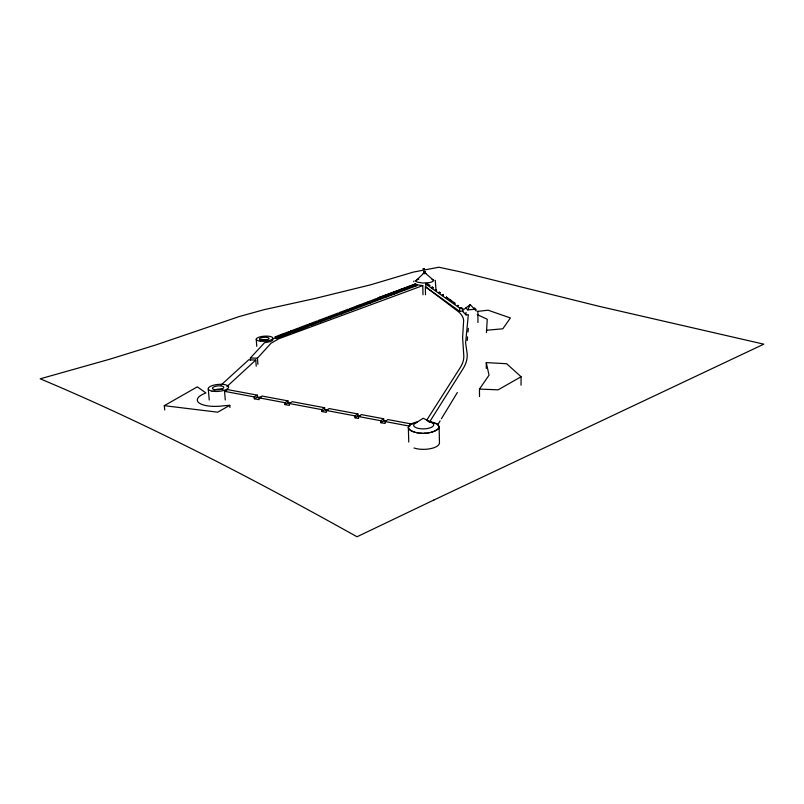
<?xml version="1.0" encoding="UTF-8"?>
<svg xmlns="http://www.w3.org/2000/svg" width="804" height="804" viewBox="0 0 804 804"><rect width="100%" height="100%" fill="white"/><g stroke="black" fill="none" stroke-linecap="round" stroke-linejoin="round"><path stroke-width="1.21" d="M521.032 385.206L521.072 376.754L506.651 363.72L486.269 362.604L486.289 368.443M486.45 332.645L487.244 319.258L477.244 314.615M467.224 340.494L467.566 336.856M468.018 331.992L468.36 328.354M438.964 427.416L438.642 428.371M439.105 426.813L438.793 425.869M408.362 427.457L408.623 428.401M408.543 426.854L408.924 425.909M427.889 421.366L437.105 423.969L439.135 426.914L438.602 428.482C430.602 434.733 416.814 435.235 408.754 428.904L408.342 427.356L410.603 424.351L417.507 421.909M413.708 281.792L413.98 281.018M425.276 271.621L424.763 271.933M423.567 271.863L425.507 271.933M425.798 273.29L424.874 272.918M424.944 271.672L423.959 272.043M424.17 273.571L423.758 273.209L415.618 281.028L416.512 280.395M423.316 273.41L425.798 273.42M465.848 307.962L467.787 309.912L470.179 304.656L476.31 311.047M438.19 424.06L440.11 420.904M441.386 418.794L457.375 392.493M429.959 421.336L462.963 368.885A192.468 62.742 -4 0 0 466.893 351.81L465.606 342.946L468.34 314.676L466.018 314.897L462.682 311.46L462.652 308.997M426.733 420.14L460.501 367.187A159.564 52.3 -3.5 0 0 463.687 354.262L462.612 337.489L463.556 322.082A97.716 29.276 -2.3 0 0 457.285 310.816L425.326 286.676L425.507 294.746M479.516 396.503L479.465 389.086L489.043 375.166L486.269 362.604M257.893 364.282L257.441 358.172L271.018 343.248L278.797 338.755L422.783 285.601L423.004 294.767M438.1 428.954L437.155 429.859M250.546 360.443L250.366 358.001L264.556 342.685L270.506 341.569L272.707 340.283L272.737 338.956L274.968 338.112L276.345 338.544L282.154 336.343L282.083 335.167L280.526 334.806L274.888 336.936L276.264 337.358L282.083 335.167M432.18 422.743L423.175 418.241L413.919 424.261A10.05 3.889 -1.3 0 0 420.12 428.693A10.05 3.889 -1.3 0 0 432.572 426.622L433.477 425.648A10.05 3.889 -1.3 0 0 428.391 421.457M409.497 425.336L410.482 424.442M226.788 386.704L255.772 360.041L256.235 366.182M221.1 385.005L248.707 359.82L255.772 360.041M464.189 309.228L470.179 304.656M424.1 271.692L425.145 272.003M380.925 422.703L383.759 420.723L383.689 418.783L380.855 420.743L380.925 422.703L385.146 423.497L385.076 421.537L387.9 419.567L411.929 424.06M423.346 273.199L424.221 272.938M424.381 273.591L424.14 273.069M355.097 417.819L358.001 415.889L357.911 413.959L355.006 415.879L355.097 417.819L358.564 418.472L358.473 416.532L361.378 414.603L383.689 418.783M321.741 411.507L324.736 409.638L324.635 407.739L321.64 409.608L321.741 411.507L326.283 412.372L326.173 410.462L329.158 408.583L357.911 413.959M285.038 404.573L288.123 402.754L287.993 400.894L284.907 402.693L285.038 404.573L289.36 405.387L289.239 403.507L292.314 401.698L324.635 407.739M436.25 430.381L434.733 431.165M164.73 409.99L164.287 405.678L197.312 386.845L205.935 392.965A23.014 8.03 -5.3 0 0 199.281 403.085A23.014 8.03 -5.3 0 0 223.964 405.759L229.783 405.337L229.964 407.497M521.072 376.754L498.118 389.839L479.465 389.086M229.783 405.337L217.713 412.191L164.287 405.678M254.325 398.764L257.491 397.005L257.35 395.156L254.185 396.915L254.325 398.764L259.109 399.668L258.968 397.819L262.124 396.05L287.993 400.894M411.407 423.939L412.934 423.175M385.769 296.475L387.046 295.993L387.005 294.927L385.176 295.299L387.086 295.671L387.126 296.746L379.699 299.54L377.81 299.178L377.769 298.103L379.619 297.299L415.738 283.892L415.799 286.063M225.281 399.97L224.557 391.337L227.874 389.649L257.35 395.156M408.583 287.531L408.553 286.485L409.095 286.586L407.538 286.867L407.568 287.912M281.882 334.293L288.937 331.63L290.525 331.992L283.44 334.655L281.882 334.293L281.953 335.469L283.521 335.831L290.606 333.157L290.385 331.077L298.395 328.062L300.003 328.424L300.073 329.59L292.053 332.615L290.465 332.243M299.791 327.529L307.48 324.635L309.128 324.997L301.42 327.891L299.791 327.529L299.862 328.685L301.49 329.057L309.198 326.143L309.168 323.992L317.178 320.967L318.856 321.339L318.917 322.474L310.887 325.509L309.228 325.138M318.726 320.384L327.097 317.228L328.806 317.6L328.856 318.726L320.464 321.891L318.786 321.52L318.726 320.384L320.404 320.756L328.806 317.6M328.565 316.675L338.243 313.017L339.991 313.389L340.042 314.505L330.333 318.163L328.625 317.801L328.565 316.675L330.283 317.037L339.991 313.389M339.791 312.434L348.011 309.339L349.79 309.701L349.84 310.806L341.589 313.922L339.841 313.55L339.791 312.434L341.539 312.806L349.79 309.701M349.579 308.736L357.217 305.862L359.026 306.223L359.076 307.329L351.418 310.213L349.629 309.841L349.579 308.736L351.368 309.108L359.026 306.223M358.644 305.319L366.755 302.254L368.604 302.626L368.644 303.711L360.504 306.786L358.695 306.414L358.644 305.319L360.463 305.691L368.604 302.626M368.111 301.751L376.503 298.575L378.382 298.947L378.423 300.023L370.001 303.198L368.152 302.837L368.111 301.751L369.961 302.113L378.382 298.947M378.825 297.701L415.738 283.892M290.385 331.077L291.983 331.449L300.003 328.424M309.168 323.992L310.816 324.364L318.856 321.339M377.769 298.103L379.659 298.465L387.086 295.671M379.659 298.465L416.894 284.596L413.527 284.606L415.768 285.018M395.618 293.601L388.453 296.264L386.493 295.892L386.453 294.827C388.453 296.043 400.131 292.194 394.121 293.319M393.568 293.209L393.538 292.153L395.307 291.792L395.347 292.847L396.814 293.128L402.975 290.847L402.945 289.792L400.834 289.4L402.382 289.118L402.412 290.174L403.97 290.465L409.759 288.314L409.728 287.259L403.94 289.41L401.829 289.018L401.859 290.073M416.924 285.641L410.764 287.932L410.733 286.887L416.894 284.596M394.794 292.746L394.764 291.691L396.814 292.073L402.945 289.792M433.517 431.587L431.547 432.2M414.14 422.773L416.09 422.18M416.643 279.621L418.844 279.088M430.11 432.492L427.808 432.894M463.225 310.917L459.687 311.379L425.798 287.038L425.728 283.973L459.647 308.103L461.446 307.872L463.204 309.098M460.109 308.344L461.848 308.123M454.863 304.203L454.853 303.128L453.707 302.837L454.33 302.766L454.35 303.832M446.501 297.178L446.511 298.224L446.501 297.178L454.853 303.128M447.004 297.54L446.391 297.189M450.501 300.033L449.878 300.103L451.014 300.394L451.024 301.46M438.863 292.244L439.979 292.525L439.989 293.56M439.366 292.596L439.979 292.525M442.25 294.656L443.376 294.947L443.386 295.993M442.763 295.018L443.376 294.947M425.728 283.973L427.416 283.772L430.09 285.48M432.954 287.52L431.859 287.239L432.954 287.52L432.974 288.546M431.879 288.264L432.462 287.169M435.386 289.752L436.492 290.033L436.512 291.068M435.879 290.113L436.492 290.033M477.556 311.379L488.108 310.203L510.389 317.952L502.822 328.796L486.44 330.253M467.787 309.912L474.601 309.269M426.241 433.024L423.778 433.185M424.753 271.822L424.19 271.822M424.592 273.591L425.396 273.4L424.974 273.048M422.783 285.601L416.472 284.747M424.371 273.46L424.974 273.169M422.2 433.155L419.748 433.065M250.366 358.001L257.441 358.172M429.065 421.537L431.296 421.859M418.271 432.874L416 432.532M408.553 286.485L409.095 286.586M257.491 397.005L261.059 397.678M288.123 402.754L290.274 403.166M324.736 409.638L328.132 410.271M358.001 415.889L360.303 416.321M383.759 420.723L385.86 421.125M224.557 391.337L254.185 396.915M258.968 397.819L284.907 402.693M289.239 403.507L321.64 409.608M326.173 410.462L355.006 415.879M358.473 416.532L380.855 420.743M385.076 421.537L409.889 426.21M396.814 293.128L396.814 292.073M385.216 296.374L387.126 296.746M298.465 329.218L300.073 329.59M432.552 422.18L434.472 422.723M414.723 432.19L412.794 431.627M435.456 423.165L436.934 423.889M411.809 431.165L410.362 430.421M437.587 424.422L438.522 425.276M409.728 429.879L408.854 429.004M425.376 273.169L433.788 280.506M474.42 307.892L476.139 309.58M435.276 280.294L435.979 289.762M208.266 389.035L209.251 400M256.245 339.177L256.767 346.343M276.264 337.358L276.345 338.544M283.44 334.655L283.521 335.831M280.526 334.806L280.606 335.982M288.937 331.63L289.018 332.796M291.983 331.449L292.053 332.615M301.42 327.891L301.49 329.057M310.816 324.364L310.887 325.509M307.48 324.635L307.55 325.781M320.404 320.756L320.464 321.891M327.097 317.228L327.148 318.354M330.283 317.037L330.333 318.163M341.539 312.806L341.589 313.922M348.011 309.339L348.062 310.444M351.368 309.108L351.418 310.213M360.463 305.691L360.504 306.786M357.217 305.862L357.257 306.957M369.961 302.113L370.001 303.198M376.503 298.575L376.543 299.661M379.619 297.299L379.699 299.54M408.342 427.356L408.764 442.079M403.94 289.41L403.97 290.465M414.985 284.154L415.015 285.199M432.351 287.591L432.371 288.616M439.476 292.164L439.497 293.199M439.135 426.914L439.456 442.893A15.336 6.161 -1.3 0 1 430.431 448.682A15.336 6.161 -1.3 0 1 414 448.009M442.863 294.586L442.883 295.631M461.325 307.741L461.335 308.826M459.647 308.103L459.687 311.379M465.988 312.404L466.018 314.897M477.867 311.279L477.948 322.494M432.029 279.33A8.683 2.301 -1.4 0 1 429.457 282.576L422.864 283.038L417.407 282.144A8.683 2.301 -1.4 0 1 417.065 279.842M414.864 423.296A10.05 3.889 -1.3 0 1 416.402 422.452M260.325 340.635A4.834 1.487 -4 0 1 266.958 339.75M213.924 390.231A5.718 1.96 -5.2 0 1 222.949 389.538M388.463 295.189L388.453 296.264L388.422 295.199M433.879 500.018L357.016 536.77C253.953 479.214 149.132 424.542 40.2 378.815L109.846 359.177L155.644 345.006L239.321 316.525L264.416 309.59L314.625 298.565L370.594 284.827L413.246 272.114L438.863 267.229L460.541 271.873L598.508 306.183L763.8 344.172L433.879 500.018M458.069 305.43L457.436 305.51L458.592 305.801L458.069 305.43M424.452 268.717L422.864 268.837L424.472 269.652L424.452 268.717M260.345 341.177A8.352 2.553 -4 0 0 272.908 338.213A8.352 2.553 -4 0 0 260.466 336.745A8.352 2.553 -4 0 0 260.345 341.177M261.672 340.172A4.844 1.477 -4 0 0 269.059 338.504A4.844 1.477 -4 0 0 261.953 337.59A4.844 1.477 -4 0 0 261.672 340.172M212.055 391.136A10.241 3.487 -5.2 0 0 228.517 387.608A10.241 3.487 -5.2 0 0 214.708 384.925A10.241 3.487 -5.2 0 0 212.055 391.136M214.628 389.669A5.728 1.95 -5.2 0 0 223.773 387.659A5.728 1.95 -5.2 0 0 215.964 386.201A5.728 1.95 -5.2 0 0 214.628 389.669"/></g></svg>
